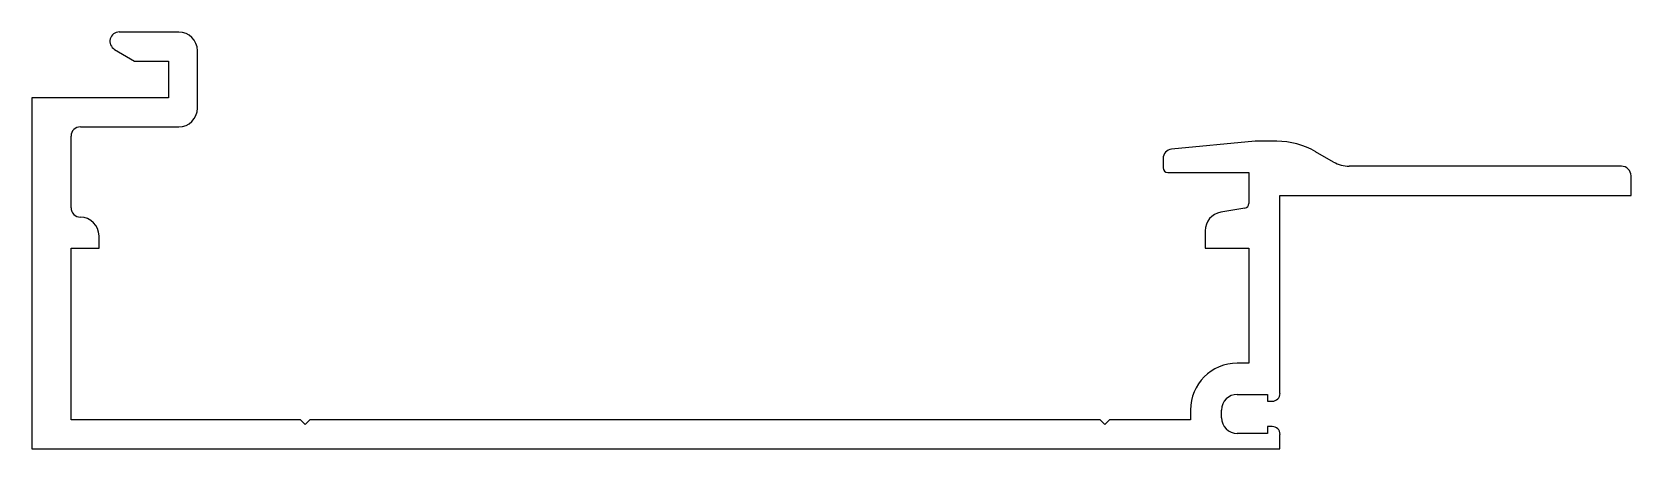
# Model space of a CAD drawing. Extents: x -58 to 73, y 10 to 44.
import ezdxf

# ---------------------------------------------------------------- set-up
doc = ezdxf.new("R2010")
doc.units = 0
doc.layers.add('5', color=7, linetype='CONTINUOUS')

msp = doc.modelspace()

# ---------------------------------------------------------------- linework, layer by layer
at = {"layer": '5'}
for p, q in [((-45.68, 43.88), (-50.52, 43.88)), ((-50.9, 42.46), (-49.27, 41.52)), ((-44.15, 37.68), (-44.15, 42.36)), ((-49.27, 41.52), (-46.52, 41.52)), ((-46.52, 41.52), (-46.52, 38.52)), ((-46.52, 38.52), (-57.63, 38.52)), ((-57.63, 38.52), (-57.63, 9.95)), ((-54.45, 29.58), (-54.45, 35.4)), ((-53.69, 36.16), (-45.68, 36.16)), ((41.94, 34.99), (35.13, 34.35)), ((43.7, 34.99), (41.94, 34.99)), ((48.33, 33.3), (46.87, 34.14)), ((34.45, 33.59), (34.45, 32.83)), ((71.76, 32.96), (49.6, 32.96)), ((34.83, 32.45), (41.43, 32.45)), ((41.43, 32.45), (41.43, 29.92)), ((72.55, 30.57), (72.55, 32.17)), ((43.97, 14.47), (43.97, 30.57)), ((43.97, 30.57), (72.55, 30.57)), ((41.11, 29.54), (39.15, 29.21)), ((37.88, 27.71), (37.88, 26.28)), ((-54.45, 12.31), (-54.45, 26.28)), ((-54.45, 26.28), (-52.17, 26.28)), ((-52.17, 26.28), (-52.17, 27.29)), ((37.88, 26.28), (41.43, 26.28)), ((41.43, 26.28), (41.43, 16.93)), ((41.43, 16.93), (40.49, 16.93)), ((40.49, 14.39), (42.96, 14.39)), ((42.96, 14.39), (42.96, 13.83)), ((36.68, 13.12), (36.68, 12.31)), ((39.22, 12.49), (39.22, 13.12)), ((42.96, 13.83), (43.34, 13.83)), ((-35.78, 12.31), (-54.45, 12.31)), ((-35.4, 11.93), (-35.78, 12.31)), ((-35.02, 12.31), (-35.4, 11.93)), ((29.32, 12.31), (-35.02, 12.31)), ((29.7, 11.93), (29.32, 12.31)), ((30.08, 12.31), (29.7, 11.93)), ((36.68, 12.31), (30.08, 12.31)), ((43.34, 11.78), (42.96, 11.78)), ((42.96, 11.78), (42.96, 11.22)), ((42.96, 11.22), (40.49, 11.22)), ((43.97, 9.95), (43.97, 11.14)), ((-57.63, 9.95), (43.97, 9.95))]:
    msp.add_line(p, q, dxfattribs=at)
for centre, radius, start, end in [((-50.52, 43.12), 0.762, 90, 240), ((-45.68, 42.36), 1.52, 0, 90), ((-45.68, 37.68), 1.52, 270, 0), ((-53.69, 35.4), 0.762, 90, 180), ((35.21, 33.59), 0.762, 95.9595, 180), ((43.7, 28.64), 6.35, 60, 90), ((34.83, 32.83), 0.381, 180, 270), ((49.6, 35.5), 2.54, 240, 270), ((71.76, 32.17), 0.787, 360, 90), ((-53.69, 29.58), 0.762, 180, 270), ((-53.69, 27.29), 1.52, 360, 90), ((39.4, 27.71), 1.52, 99.4623, 180), ((41.05, 29.92), 0.381, 279.4623, 0), ((40.49, 13.12), 3.81, 90, 180), ((40.49, 13.12), 1.27, 90, 180), ((43.34, 14.47), 0.635, 270, 360), ((40.49, 12.49), 1.27, 180, 270), ((43.34, 11.14), 0.635, 0, 90)]:
    msp.add_arc(centre, radius, start, end, dxfattribs=at)

doc.saveas('drawing.dxf')
